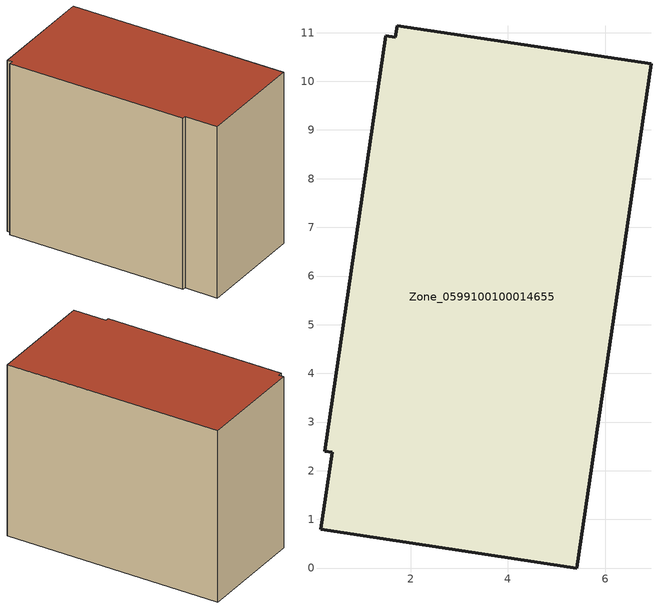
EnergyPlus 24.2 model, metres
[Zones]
Zone_0599100100014655
 floor ground (C_G): 0.39,2.38 0.23,2.4 1.49,10.93 1.69,10.91 1.73,11.14 6.94,10.36 5.41,0 0.15,0.79 z0
 wall outside (C_F): 6.94,10.36 1.73,11.14 1.69,10.91 1.49,10.93 0.23,2.4 0.39,2.38 0.15,0.79 5.41,0 6.94,10.36 z0:8.42
 roof outside (C_R): 0.23,2.4 0.39,2.38 0.15,0.79 5.41,0 6.94,10.36 1.73,11.14 1.69,10.91 1.49,10.93 z8.42
[BUILDING]
Pand.0599100100014655: North Axis=0; Terrain=City; Loads Convergence Tolerance Value=0.04; Temperature Convergence Tolerance Value=0.4; Solar Distribution=FullExterior; Maximum Number of Warmup Days=25; Minimum Number of Warmup Days=1
[Site:Location]
Rotterdam.The.Hague.AP_ZH_NLD Design_Conditions: Latitude=51.96; Longitude=4.45; Time Zone=1; Elevation=-4.5
[SITE:GROUNDTEMPERATURE:BUILDINGSURFACE]
18, 18, 18, 18, 18, 18, 18, 18, 18, 18, 18, 18
[MATERIAL] Thermal Absorptance=0.9; Solar Absorptance=0.7; Visible Absorptance=0.7
Name | Roughness | Thickness | Conductivity | Density | Specific Heat
G.TC.2015-2018 | MediumSmooth | 0.15 | 0.0428571 | 540 | 1210
F.TC.2015-2018 | Rough | 0.3 | 0.0666667 | 1920 | 840
R.TC.2015-2018 | MediumRough | 0.2 | 0.0333333 | 1500 | 1000
[CONSTRUCTION]
C_G: G.TC.2015-2018
C_F: F.TC.2015-2018
C_R: R.TC.2015-2018
[ZONE]
Zone_0599100100014655: Type=1; Multiplier=1; Ceiling Height=Autocalculate; Volume=Autocalculate; Floor Area=autocalculate; Part of Total Floor Area=Yes
[ZONEINFILTRATION:DESIGNFLOWRATE]
Infil_Zone_0599100100014655: Zone or ZoneList or Space or SpaceList=Zone_0599100100014655; Schedule=AlwaysOn; Design Flow Rate Calculation Method=Flow/Area; Flow Rate per Floor Area=0.0015; Constant Term Coefficient=1; Temperature Term Coefficient=0; Velocity Term Coefficient=0; Velocity Squared Term Coefficient=0
[HVACTEMPLATE:ZONE:IDEALLOADSAIRSYSTEM]
Zone_0599100100014655: Maximum Heating Supply Air Temperature=50; Minimum Cooling Supply Air Temperature=13; Maximum Heating Supply Air Humidity Ratio=0.0156; Minimum Cooling Supply Air Humidity Ratio=0.0077; Heating Limit=NoLimit; Cooling Limit=NoLimit; Dehumidification Control Type=ConstantSensibleHeatRatio; Cooling Sensible Heat Ratio=0.7; Dehumidification Setpoint=60; Humidification Control Type=None; Humidification Setpoint=30; Outdoor Air Method=None; Outdoor Air Flow Rate per Person=0.00944; Outdoor Air Flow Rate per Zone Floor Area=0; Outdoor Air Flow Rate per Zone=0; Demand Controlled Ventilation Type=None; Outdoor Air Economizer Type=NoEconomizer; Heat Recovery Type=None; Sensible Heat Recovery Effectiveness=0.7; Latent Heat Recovery Effectiveness=0.65
[ZONECONTROL:THERMOSTAT]
ThermostatControl_Zone_0599100100014655: Zone or ZoneList=Zone_0599100100014655; Control Type Schedule=DualSetpointControlType; Control 1=Thermostat_Zone_0599100100014655; Temperature Difference Between Cutout And Setpoint=0
[THERMOSTATSETPOINT:DUALSETPOINT]
Thermostat_Zone_0599100100014655: Heating Setpoint Temperature Schedule=HeatingSetpoint_Zone_0599100100014655; Cooling Setpoint Temperature Schedule=CoolingSetpoint_Zone_0599100100014655
[SCHEDULE:COMPACT]
HeatingSetpoint_Zone_0599100100014655: Through: 12/31, For: AllDays, Until: 24:00, 21
CoolingSetpoint_Zone_0599100100014655: Through: 12/31, For: AllDays, Until: 24:00, 24
DualSetpointControlType: Through: 12/31, For: AllDays, Until: 24:00, 4
AlwaysOn: Through: 12/31, For: AllDays, Until: 24:00, 1
